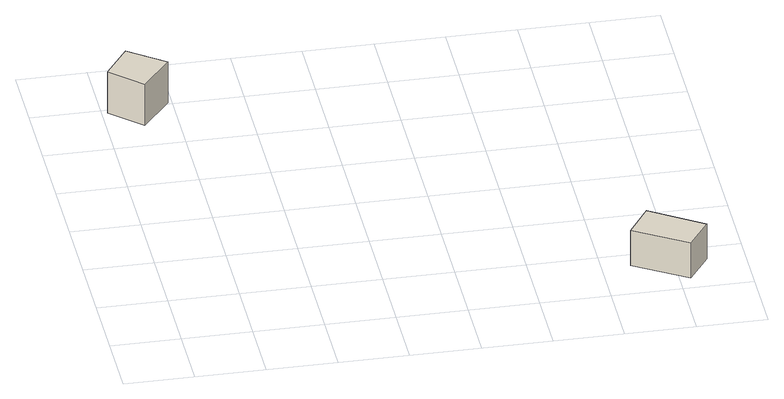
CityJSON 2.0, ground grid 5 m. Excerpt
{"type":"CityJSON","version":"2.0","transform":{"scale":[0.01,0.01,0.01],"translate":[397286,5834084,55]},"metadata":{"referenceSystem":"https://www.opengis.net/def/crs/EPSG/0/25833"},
"CityObjects":{
"building1":{"type":"Building","attributes":{"Gemeindeschluessel":"11000003","BezugspunktDach":"2200","function":"31001_1010","measuredHeight":3.33,"storeysAboveGround":1},"address":[{"country":"Germany","locality":"Berlin","thoroughfareNumber":"119 (5)","thoroughfareName":"Hobrechtsfelder Chaussee"}],"geometry":[{"type":"Solid","lod":"1","boundaries":[[[[0,1,2,3]],[[4,5,6,7]],[[4,7,3,2]],[[5,4,2,1]],[[6,5,1,0]],[[7,6,0,3]]]]}]},
"building2":{"type":"Building","attributes":{"Gemeindeschluessel":"11000003","BezugspunktDach":"2200","function":"31001_1010","measuredHeight":3.38,"storeysAboveGround":1},"address":[{"country":"Germany","locality":"Berlin","thoroughfareNumber":"119 (9)","thoroughfareName":"Hobrechtsfelder Chaussee"}],"geometry":[{"type":"Solid","lod":"1","boundaries":[[[[8,9,10,11]],[[12,13,14,15]],[[12,15,11,10]],[[13,12,10,9]],[[14,13,9,8]],[[15,14,8,11]]]]}]}
},
"vertices":[
[261,2757,359],[470,3012,359],[209,3206,359],[36,2961,359],[209,3206,27],[470,3012,27],[261,2757,27],[36,2961,27],
[3556,12,383],[3708,232,383],[3331,481,383],[3178,247,383],[3331,481,101],[3708,232,101],[3556,12,101],[3178,247,101]
]}
